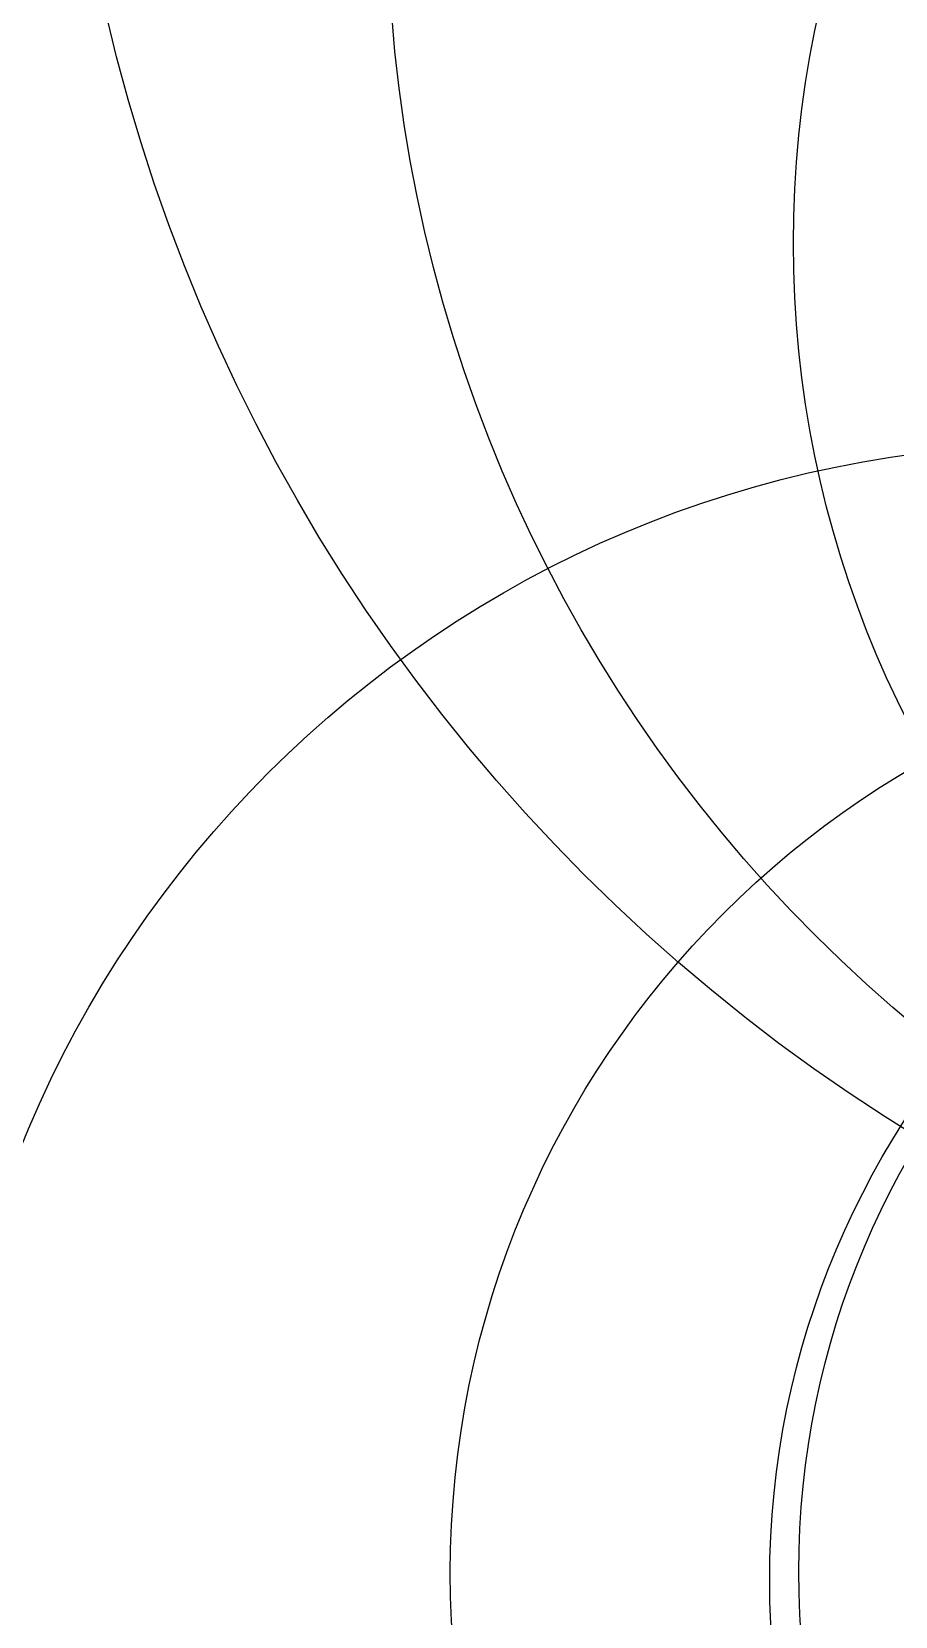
# Model space of a CAD drawing. Header units: millimetres. Extents: x -2402 to 642, y -289 to 1259.
# Drawn here: x -2081.5 to -2007.1, y -52.1 to 84.5 of the extents above; entities that cross this region are included whole.
import ezdxf

# ---------------------------------------------------------------- set-up
doc = ezdxf.new("R2010")
doc.units = ezdxf.units.MM
doc.layers.add('DRAW', color=141, linetype='Continuous')

msp = doc.modelspace()

# ---------------------------------------------------------------- linework, layer by layer
at = {"layer": 'DRAW', "color": 6}
for centre, radius in [((-1924.83, 120.86), 154.23), ((-1924.82, 95.67), 126.04), ((-1924.85, 66.25), 91.02)]:
    msp.add_circle(centre, radius, dxfattribs=at)
at = {"layer": 'DRAW', "color": 3}
for centre, radius in [((-2159.03, -45.88), 243.25), ((-2053.64, -50.08), 147.6), ((-1992.77, -47.71), 96.63), ((-1965.06, -48.37), 80.38), ((-1944.62, -49), 73.29), ((-1943.46, -48.26), 71.94)]:
    msp.add_circle(centre, radius, dxfattribs=at)

doc.saveas('drawing.dxf')
